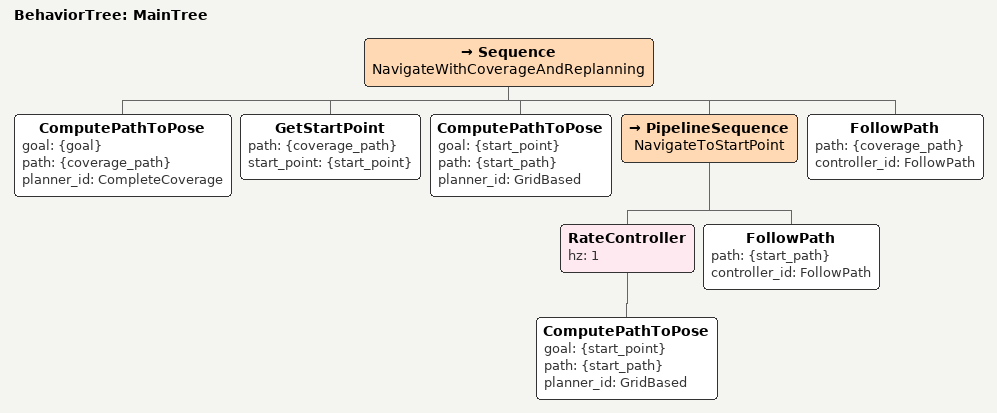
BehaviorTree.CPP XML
<root>
  <BehaviorTree ID="MainTree">
    <Sequence name="NavigateWithCoverageAndReplanning">

      <!-- Call CompleteCoverage planner once and store the path as "coverage_path" -->
      <ComputePathToPose goal="{goal}" path="{coverage_path}" planner_id="CompleteCoverage"/>

      <!-- Get the first point in "coverage_path" -->
      <GetStartPoint path="{coverage_path}" start_point="{start_point}"/>

      <!-- Call GridBased planner to compute path to start_point and store it as "start_path" -->
      <ComputePathToPose goal="{start_point}" path="{start_path}" planner_id="GridBased"/>

      <!-- Follow "start_path" with replanning every 1s -->
      <PipelineSequence name="NavigateToStartPoint">
        <RateController hz="1">
          <ComputePathToPose goal="{start_point}" path="{start_path}" planner_id="GridBased"/>
        </RateController>
        <FollowPath path="{start_path}" controller_id="FollowPath"/>
      </PipelineSequence>

      <!-- Follow "coverage_path" -->
      <FollowPath path="{coverage_path}" controller_id="FollowPath"/>

    </Sequence>
  </BehaviorTree>
</root>
